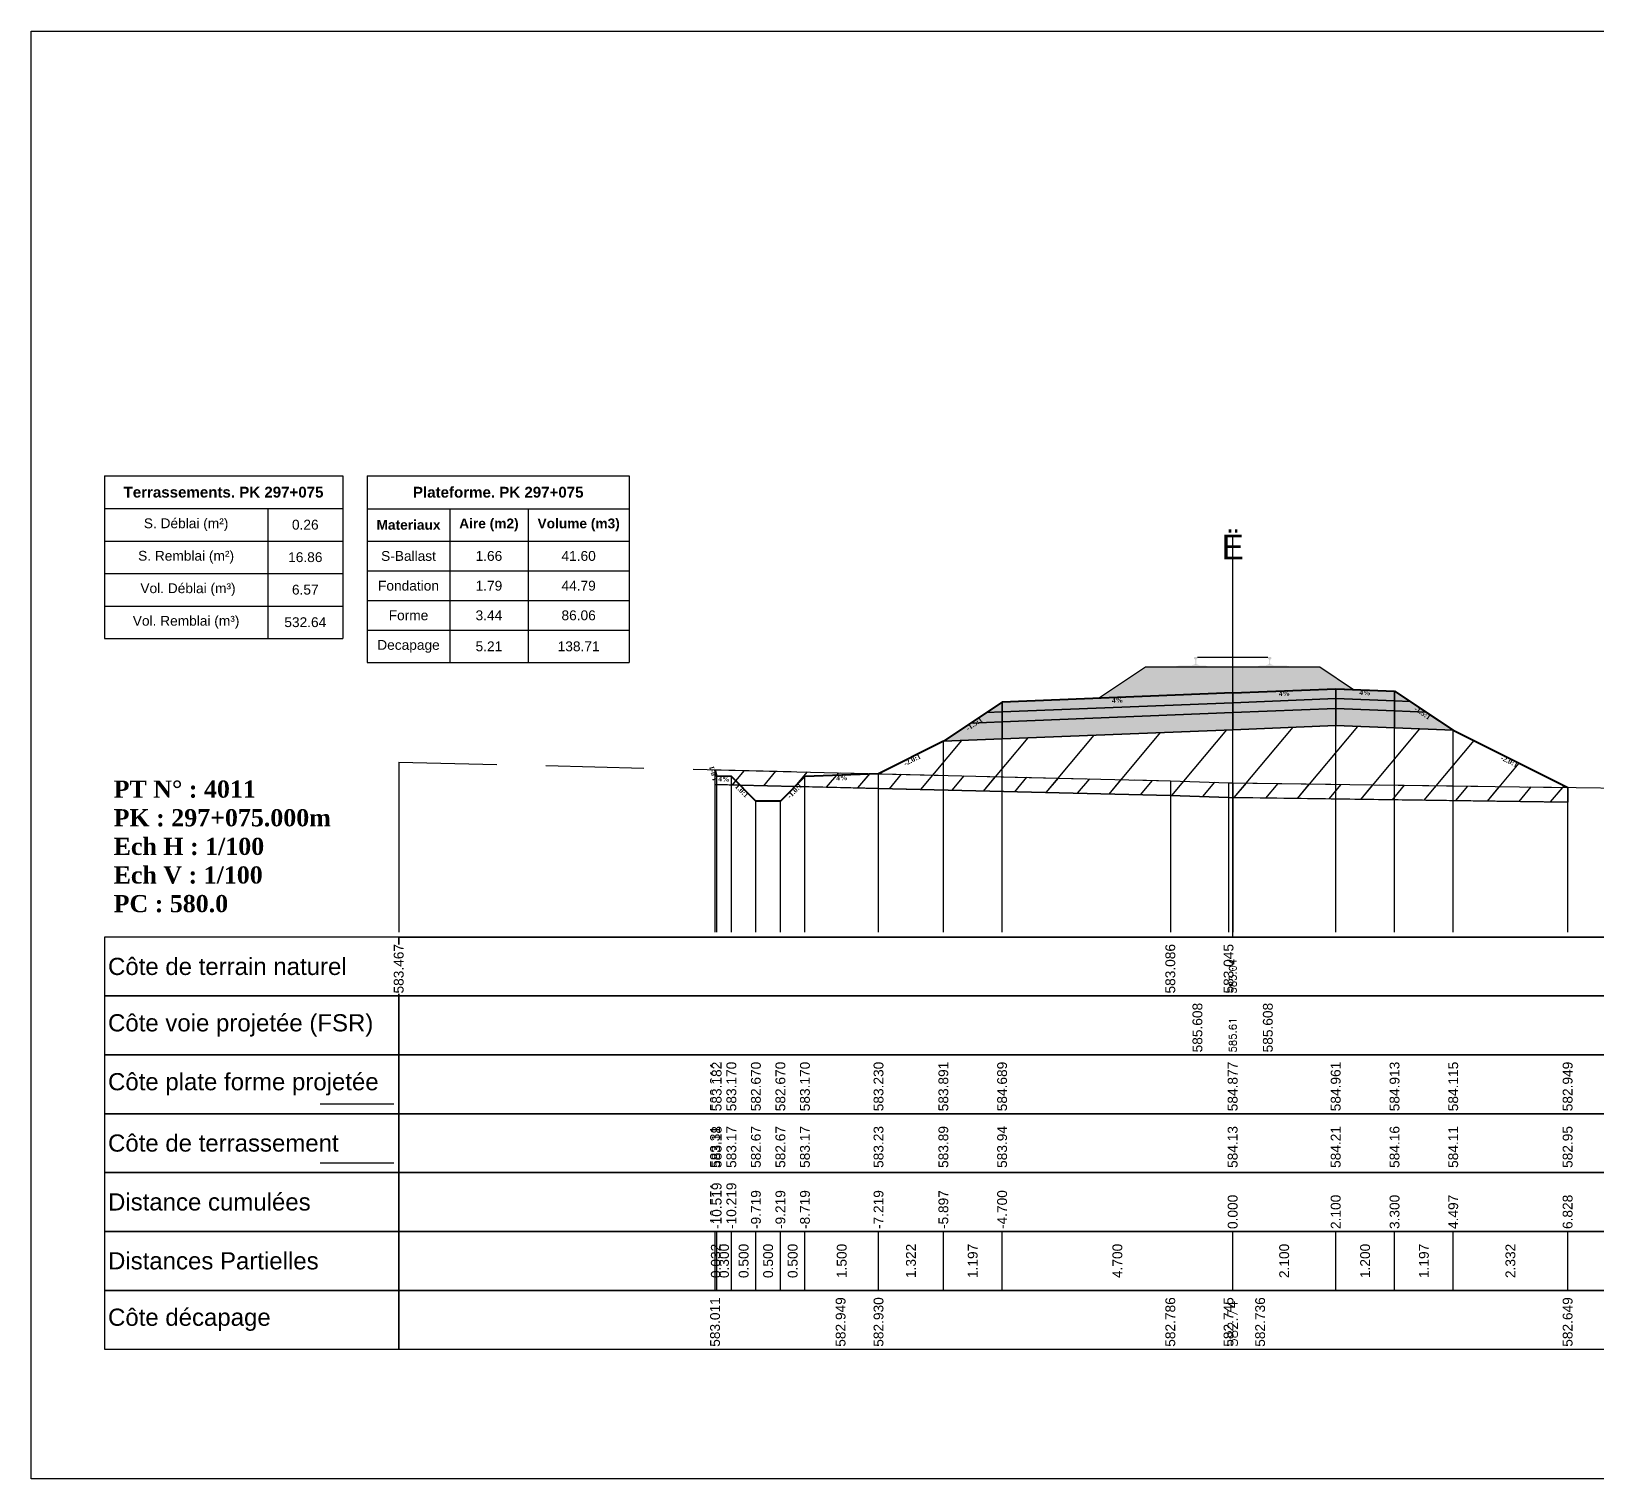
# Model space of a CAD drawing. Header units: millimetres. Extents: x 2762 to 3076, y 916 to 3305.
# Drawn here: x 3026.54 to 3058.45, y 1603.65 to 1633.15 of the extents above; entities that cross this region are included whole.
import ezdxf

# ---------------------------------------------------------------- set-up
doc = ezdxf.new("R2010")
doc.units = ezdxf.units.MM
doc.header["$LTSCALE"] = 2
doc.linetypes.add('CACHE', pattern=[9.525, 6.35, -3.175])
doc.linetypes.add('DASHED', pattern=[0.75, 0.5, -0.25])
for name, color, linetype in [('C-ANNO-TABL', 1, 'Continuous'), ('C-ANNO-TABL-TEXT', 150, 'Continuous'), ('C-ANNO-TABL-TITL', 150, 'Continuous'), ('C-ANNO-TABL-TTBL', 5, 'Continuous'), ('C-ROAD-CORR', 5, 'Continuous'), ('C-ROAD-SCTN', 7, 'Continuous')]:
    doc.layers.add(name, color=color, linetype=linetype)
doc.styles.add('ARIAL', font='arial.ttf')
doc.styles.add('C3D_Etiquette', font='romans.shx')
doc.styles.add('C3D_Profil_Travers', font='romans.shx')
doc.styles.get("Standard").update_dxf_attribs({"font": 'arial.ttf'})

msp = doc.modelspace()

# ---------------------------------------------------------------- hatches: boundary and pattern name
at = {"linetype": 'Continuous', "lineweight": -3}
msp.add_hatch(color=254, dxfattribs=at).paths.add_polyline_path([(3049.812, 1620.008), (3049.812, 1620.193), (3049.927, 1620.214), (3050.275, 1620.214), (3050.275, 1620.22), (3050.201, 1620.22), (3050.201, 1620.229), (3050.202, 1620.23), (3050.204, 1620.231), (3050.205, 1620.232), (3050.225, 1620.233), (3050.228, 1620.234), (3050.231, 1620.235), (3050.259, 1620.245), (3050.262, 1620.247), (3050.263, 1620.248), (3050.264, 1620.249), (3050.265, 1620.253), (3050.266, 1620.261), (3050.267, 1620.27), (3050.268, 1620.28), (3050.268, 1620.304), (3050.267, 1620.32), (3050.267, 1620.326), (3050.266, 1620.332), (3050.265, 1620.337), (3050.265, 1620.338), (3050.264, 1620.342), (3050.263, 1620.344), (3050.262, 1620.345), (3050.261, 1620.346), (3050.26, 1620.347), (3050.244, 1620.353), (3050.242, 1620.354), (3050.241, 1620.355), (3050.24, 1620.357), (3050.24, 1620.359), (3050.24, 1620.377), (3050.241, 1620.382), (3050.242, 1620.384), (3050.244, 1620.386), (3050.246, 1620.388), (3050.249, 1620.389), (3050.25, 1620.39), (3050.254, 1620.39), (3050.258, 1620.391), (3050.261, 1620.391), (3050.265, 1620.391), (3050.27, 1620.391), (3050.273, 1620.391), (3050.276, 1620.392), (3050.28, 1620.391), (3050.283, 1620.391), (3050.287, 1620.391), (3050.292, 1620.391), (3050.295, 1620.391), (3050.299, 1620.39), (3050.303, 1620.39), (3050.304, 1620.389), (3050.306, 1620.388), (3050.309, 1620.386), (3050.311, 1620.384), (3050.312, 1620.382), (3050.312, 1620.377), (3050.312, 1620.359), (3050.312, 1620.357), (3050.312, 1620.355), (3050.311, 1620.354), (3050.309, 1620.353), (3050.293, 1620.347), (3050.292, 1620.346), (3050.29, 1620.345), (3050.289, 1620.344), (3050.289, 1620.342), (3050.288, 1620.338), (3050.287, 1620.337), (3050.287, 1620.332), (3050.286, 1620.326), (3050.285, 1620.32), (3050.285, 1620.304), (3050.285, 1620.28), (3050.286, 1620.27), (3050.287, 1620.261), (3050.288, 1620.253), (3050.289, 1620.249), (3050.29, 1620.248), (3050.291, 1620.247), (3050.293, 1620.245), (3050.322, 1620.235), (3050.325, 1620.234), (3050.328, 1620.233), (3050.348, 1620.232), (3050.349, 1620.231), (3050.35, 1620.23), (3050.351, 1620.229), (3050.351, 1620.22), (3050.277, 1620.22), (3050.277, 1620.214), (3050.481, 1620.214), (3050.613, 1620.183), (3051.447, 1620.183), (3051.578, 1620.214), (3051.782, 1620.214), (3051.782, 1620.22), (3051.708, 1620.22), (3051.708, 1620.229), (3051.709, 1620.23), (3051.711, 1620.231), (3051.712, 1620.232), (3051.732, 1620.233), (3051.735, 1620.234), (3051.738, 1620.235), (3051.766, 1620.245), (3051.769, 1620.247), (3051.77, 1620.248), (3051.771, 1620.249), (3051.772, 1620.253), (3051.773, 1620.261), (3051.774, 1620.27), (3051.775, 1620.28), (3051.775, 1620.304), (3051.774, 1620.32), (3051.774, 1620.326), (3051.773, 1620.332), (3051.772, 1620.337), (3051.772, 1620.338), (3051.771, 1620.342), (3051.77, 1620.344), (3051.769, 1620.345), (3051.768, 1620.346), (3051.767, 1620.347), (3051.751, 1620.353), (3051.749, 1620.354), (3051.748, 1620.355), (3051.747, 1620.357), (3051.747, 1620.359), (3051.747, 1620.377), (3051.748, 1620.382), (3051.749, 1620.384), (3051.751, 1620.386), (3051.753, 1620.388), (3051.756, 1620.389), (3051.757, 1620.39), (3051.761, 1620.39), (3051.765, 1620.391), (3051.768, 1620.391), (3051.772, 1620.391), (3051.777, 1620.391), (3051.78, 1620.391), (3051.783, 1620.392), (3051.787, 1620.391), (3051.79, 1620.391), (3051.794, 1620.391), (3051.799, 1620.391), (3051.802, 1620.391), (3051.806, 1620.39), (3051.81, 1620.39), (3051.811, 1620.389), (3051.813, 1620.388), (3051.816, 1620.386), (3051.818, 1620.384), (3051.819, 1620.382), (3051.819, 1620.377), (3051.819, 1620.359), (3051.819, 1620.357), (3051.819, 1620.355), (3051.818, 1620.354), (3051.816, 1620.353), (3051.8, 1620.347), (3051.799, 1620.346), (3051.797, 1620.345), (3051.796, 1620.344), (3051.796, 1620.342), (3051.795, 1620.338), (3051.794, 1620.337), (3051.794, 1620.332), (3051.793, 1620.326), (3051.792, 1620.32), (3051.792, 1620.304), (3051.792, 1620.28), (3051.793, 1620.27), (3051.794, 1620.261), (3051.795, 1620.253), (3051.796, 1620.249), (3051.797, 1620.248), (3051.798, 1620.247), (3051.8, 1620.245), (3051.829, 1620.235), (3051.832, 1620.234), (3051.835, 1620.233), (3051.855, 1620.232), (3051.856, 1620.231), (3051.857, 1620.23), (3051.858, 1620.229), (3051.858, 1620.22), (3051.784, 1620.22), (3051.784, 1620.214), (3052.132, 1620.214), (3052.247, 1620.193), (3052.247, 1620.008)])
h = msp.add_hatch(dxfattribs=at)
h.set_pattern_fill('GRAVEL', color=252, scale=0.009, style=0)
h.set_pattern_definition([(228.0128, (3048.461781, 1619.779869), (-1.8288, -2.0574), [0.030755, -3.0447435]), (184.96974, (3048.441207, 1619.757009), (2.743199999, 0.228600013), [0.0527764, -5.2248644]), (132.51045, (3048.388629, 1619.752437), (2.286, -2.5146), [0.0372133, -3.684125]), (267.2737, (3048.299475, 1619.695287), (0.2286, 4.572), [0.0480604, -4.7579794]), (292.83365, (3048.297189, 1619.647281), (-1.143, 2.7432), [0.047127, -4.6655827]), (357.2737, (3048.315477, 1619.603847), (-4.572, 0.2286), [0.0480604, -4.7579794]), (37.69424, (3048.363483, 1619.6015606), (-2.9718, -2.286), [0.0635574, -6.2921804]), (72.25533, (3048.413775, 1619.6404226), (1.6002, 5.0292), [0.0600048, -5.940473]), (121.42957, (3048.432063, 1619.697573), (-1.8288, 2.9718), [0.048223, -4.774099]), (175.23636, (3048.406917, 1619.73872), (2.5146, -0.2286), [0.055054, -2.697654]), (222.39744, (3048.352053, 1619.7432926), (-2.7432, -2.5146), [0.071197, -7.0485095]), (138.81407, (3048.52579, 1619.693), (-1.6002, 1.3716), [0.0243004, -2.405751]), (171.46923, (3048.507501, 1619.709003), (2.9718, -0.4572), [0.0462314, -4.5769175]), (225, (3048.46178, 1619.71586), (-3e-17, -0.2286), [0.032329, -0.29096]), (203.1986, (3048.44578, 1619.743293), (1.143, 0.4572), [0.01741, -1.723556]), (291.8014, (3048.429777, 1619.736435), (-0.2286, 0.6858), [0.024621, -1.206428]), (30.9638, (3048.43892, 1619.713575), (0.6858, 0.4572), [0.039989, -1.292967]), (161.565, (3048.47321, 1619.73415), (0.4572, -0.2286), [0.028916, -0.693981]), (16.38954, (3048.297189, 1619.736435), (2.286, 0.6858), [0.040508, -4.0102944]), (70.34618, (3048.336051, 1619.747865), (-0.9144, -2.5146), [0.033984, -3.3643994]), (293.1986, (3048.47321, 1619.77987), (-0.4572, 1.143), [0.034819, -1.7061465]), (343.61046, (3048.486927, 1619.747865), (-2.286, 0.6858), [0.040508, -4.0102944]), (339.44395, (3048.29719, 1619.594703), (-1.143, 0.4572), [0.039063, -1.914096]), (294.77514, (3048.333765, 1619.580987), (-1.143, 2.5146), [0.0327305, -3.2403234]), (66.8014, (3048.475497, 1619.55127), (0.4572, 1.143), [0.034819, -1.7061465]), (17.35402, (3048.489213, 1619.583273), (-2.9718, -0.9144), [0.0383204, -3.793714]), (69.44395, (3048.363483, 1619.551269), (-0.4572, -1.143), [0.0195316, -1.933628]), (101.3099, (3048.46178, 1619.55127), (-0.2286, 0.9144), [0.011656, -1.1539795]), (165.9638, (3048.459495, 1619.5627), (0.6858, -0.2286), [0.047127, -0.895415]), (186.009, (3048.413775, 1619.574129), (2.286, 0.2286), [0.043674, -4.323723]), (303.69, (3048.43892, 1619.693), (-0.2286, 0.4572), [0.032969, -0.79126]), (353.15723, (3048.457209, 1619.665569), (3.8862, -0.4572), [0.05756, -5.698441]), (60.9454, (3048.51436, 1619.65871), (-0.9144, -1.6002), [0.023536, -2.330045]), (90, (3048.5258, 1619.67928), (-0.2286, 0.2286), [0.013716, -0.214884]), (120.25644, (3048.409203, 1619.580987), (0.9144, -1.6002), [0.031758, -3.1440547]), (48.0128, (3048.393201, 1619.608419), (1.8288, 2.0574), [0.06151, -3.0139886]), (0, (3048.43435, 1619.65414), (0.2286, 0.2286), [0.059436, -0.169164]), (325.30485, (3048.493785, 1619.654139), (2.286, -1.6002), [0.036145, -3.5783385]), (254.0546, (3048.523503, 1619.633565), (-0.2286, -0.9144), [0.033285, -1.6309485]), (207.64598, (3048.514359, 1619.601561), (-4.3434, -2.286), [0.054193, -5.365122]), (175.42608, (3048.466353, 1619.576415), (-2.9718, 0.2286), [0.0573327, -5.675926])])
h.paths.add_polyline_path([(3048.297, 1619.551), (3049.255, 1620.19), (3052.805, 1620.19), (3053.494, 1619.73), (3053.13, 1619.745)])
h = msp.add_hatch(color=11, dxfattribs=at)
h.paths.add_polyline_path([(3054.33, 1619.497), (3054.33, 1619.697), (3054.649, 1619.484)])
h.paths.add_polyline_path([(3053.13, 1619.545), (3053.13, 1619.745), (3054.33, 1619.697), (3054.33, 1619.497)])
h.paths.add_polyline_path([(3051.03, 1619.461), (3051.03, 1619.661), (3053.13, 1619.745), (3053.13, 1619.545)])
h.paths.add_polyline_path([(3046.33, 1619.273), (3046.33, 1619.473), (3051.03, 1619.661), (3051.03, 1619.461)])
h.paths.add_polyline_path([(3046.01, 1619.26), (3046.33, 1619.473), (3046.33, 1619.273)])
h = msp.add_hatch(color=30, dxfattribs=at)
h.paths.add_polyline_path([(3054.33, 1619.297), (3054.33, 1619.497), (3054.649, 1619.484), (3054.968, 1619.271)])
h.paths.add_polyline_path([(3053.13, 1619.345), (3053.13, 1619.545), (3054.33, 1619.497), (3054.33, 1619.297)])
h.paths.add_polyline_path([(3051.03, 1619.261), (3051.03, 1619.461), (3053.13, 1619.545), (3053.13, 1619.345)])
h.paths.add_polyline_path([(3046.33, 1619.073), (3046.33, 1619.273), (3051.03, 1619.461), (3051.03, 1619.261)])
h.paths.add_polyline_path([(3045.691, 1619.047), (3046.01, 1619.26), (3046.33, 1619.273), (3046.33, 1619.073)])
h = msp.add_hatch(color=83, dxfattribs=at)
h.paths.add_polyline_path([(3054.33, 1618.947), (3054.33, 1619.297), (3054.968, 1619.271), (3055.526, 1618.899)])
h.paths.add_polyline_path([(3053.13, 1618.995), (3053.13, 1619.345), (3054.33, 1619.297), (3054.33, 1618.947)])
h.paths.add_polyline_path([(3051.03, 1618.911), (3051.03, 1619.261), (3053.13, 1619.345), (3053.13, 1618.995)])
h.paths.add_polyline_path([(3046.33, 1618.723), (3046.33, 1619.073), (3051.03, 1619.261), (3051.03, 1618.911)])
h.paths.add_polyline_path([(3045.133, 1618.675), (3045.691, 1619.047), (3046.33, 1619.073), (3046.33, 1618.723)])
h = msp.add_hatch(dxfattribs=at)
h.set_pattern_fill('_U', color=3, angle=50, style=0, pattern_type=0)
h.set_pattern_definition([(50, (3042.112, 1617.7549), (-0.766044, 0.64279), [])])
h.paths.add_polyline_path([(3042.112, 1617.755), (3042.311, 1617.954), (3043.811, 1618.014), (3045.133, 1618.675), (3053.13, 1618.995), (3055.526, 1618.899), (3057.858, 1617.733), (3057.858, 1617.433), (3050.946, 1617.529), (3049.759, 1617.569)])
h.paths.add_polyline_path([(3040.479, 1617.795), (3040.479, 1618.095), (3040.511, 1617.966), (3040.811, 1617.954), (3040.982, 1617.782)])
h = msp.add_hatch(dxfattribs=at)
h.set_pattern_fill('_U', color=150, scale=0.5, angle=50, style=0, pattern_type=0)
h.set_pattern_definition([(50, (3042.11204, 1617.7549), (-0.383022, 0.321394), [])])
h.paths.add_polyline_path([(3042.112, 1617.755), (3042.311, 1617.954), (3043.811, 1618.014), (3049.759, 1617.869), (3050.946, 1617.829), (3057.858, 1617.733), (3057.858, 1617.433), (3050.946, 1617.529), (3049.759, 1617.569)])
h.paths.add_polyline_path([(3040.479, 1618.095), (3043.811, 1618.014), (3042.311, 1617.954), (3042.112, 1617.755), (3040.982, 1617.782), (3040.811, 1617.954), (3040.511, 1617.966)])
h.paths.add_polyline_path([(3040.479, 1617.795), (3040.479, 1618.095), (3040.511, 1617.966), (3040.811, 1617.954), (3040.982, 1617.782)])

# ---------------------------------------------------------------- linework, layer by layer
at = {"color": 7, "linetype": 'Continuous', "lineweight": -3}
for p, q in [((3051.03, 1614.684), (3051.03, 1622.884)), ((3034.029, 1614.684), (3068.031, 1614.684)), ((3040.479, 1607.484), (3040.479, 1608.684)), ((3040.511, 1607.484), (3040.511, 1608.684)), ((3040.511, 1607.484), (3040.511, 1608.684)), ((3040.811, 1607.484), (3040.811, 1608.684)), ((3040.811, 1607.484), (3040.811, 1608.684)), ((3041.311, 1607.484), (3041.311, 1608.684)), ((3041.311, 1607.484), (3041.311, 1608.684)), ((3041.811, 1607.484), (3041.811, 1608.684)), ((3041.811, 1607.484), (3041.811, 1608.684)), ((3042.311, 1607.484), (3042.311, 1608.684)), ((3042.311, 1607.484), (3042.311, 1608.684)), ((3043.811, 1607.484), (3043.811, 1608.684)), ((3043.811, 1607.484), (3043.811, 1608.684)), ((3045.133, 1607.484), (3045.133, 1608.684)), ((3045.133, 1607.484), (3045.133, 1608.684)), ((3046.33, 1607.484), (3046.33, 1608.684)), ((3046.33, 1607.484), (3046.33, 1608.684)), ((3051.03, 1607.484), (3051.03, 1608.684)), ((3051.03, 1607.484), (3051.03, 1608.684)), ((3053.13, 1607.484), (3053.13, 1608.684)), ((3053.13, 1607.484), (3053.13, 1608.684)), ((3054.33, 1607.484), (3054.33, 1608.684)), ((3054.33, 1607.484), (3054.33, 1608.684)), ((3055.526, 1607.484), (3055.526, 1608.684)), ((3055.526, 1607.484), (3055.526, 1608.684)), ((3057.858, 1607.484), (3057.858, 1608.684))]:
    msp.add_line(p, q, dxfattribs=at)
at = {"color": 251, "linetype": 'Continuous', "lineweight": -3}
for p, q in [((3048.297, 1619.551), (3049.255, 1620.19)), ((3049.255, 1620.19), (3052.805, 1620.19)), ((3052.805, 1620.19), (3053.494, 1619.73)), ((3053.13, 1619.745), (3048.297, 1619.551)), ((3051.03, 1619.661), (3053.13, 1619.745)), ((3053.494, 1619.73), (3053.13, 1619.745)), ((3053.13, 1619.545), (3053.13, 1619.745)), ((3053.13, 1619.745), (3054.33, 1619.697)), ((3053.13, 1619.745), (3053.13, 1619.545)), ((3046.01, 1619.26), (3046.33, 1619.473)), ((3046.33, 1619.473), (3051.03, 1619.661)), ((3046.33, 1619.273), (3046.33, 1619.473)), ((3046.33, 1619.473), (3046.33, 1619.273)), ((3051.03, 1619.461), (3046.33, 1619.273)), ((3051.03, 1619.461), (3051.03, 1619.661)), ((3051.03, 1619.661), (3051.03, 1619.461)), ((3053.13, 1619.545), (3051.03, 1619.461)), ((3054.33, 1619.497), (3053.13, 1619.545)), ((3054.33, 1619.497), (3054.33, 1619.697)), ((3054.33, 1619.697), (3054.649, 1619.484)), ((3054.33, 1619.697), (3054.33, 1619.497)), ((3054.649, 1619.484), (3054.33, 1619.497)), ((3046.33, 1619.273), (3046.01, 1619.26))]:
    msp.add_line(p, q, dxfattribs=at)
at = {"color": 53, "linetype": 'Continuous', "lineweight": -3}
for p, q in [((3046.33, 1619.273), (3051.03, 1619.461)), ((3051.03, 1619.461), (3053.13, 1619.545)), ((3051.03, 1619.261), (3051.03, 1619.461)), ((3051.03, 1619.461), (3051.03, 1619.261)), ((3053.13, 1619.345), (3053.13, 1619.545)), ((3053.13, 1619.545), (3054.33, 1619.497)), ((3053.13, 1619.545), (3053.13, 1619.345)), ((3054.33, 1619.297), (3054.33, 1619.497)), ((3054.33, 1619.497), (3054.649, 1619.484)), ((3054.33, 1619.497), (3054.33, 1619.297)), ((3054.649, 1619.484), (3054.968, 1619.271)), ((3045.691, 1619.047), (3046.01, 1619.26)), ((3046.01, 1619.26), (3046.33, 1619.273)), ((3046.33, 1619.073), (3046.33, 1619.273)), ((3046.33, 1619.273), (3046.33, 1619.073)), ((3051.03, 1619.261), (3046.33, 1619.073)), ((3046.33, 1619.073), (3051.03, 1619.261)), ((3053.13, 1619.345), (3051.03, 1619.261)), ((3051.03, 1619.261), (3053.13, 1619.345)), ((3051.03, 1618.911), (3051.03, 1619.261)), ((3051.03, 1619.261), (3051.03, 1618.911)), ((3054.33, 1619.297), (3053.13, 1619.345)), ((3053.13, 1618.995), (3053.13, 1619.345)), ((3053.13, 1619.345), (3054.33, 1619.297)), ((3053.13, 1619.345), (3053.13, 1618.995)), ((3054.968, 1619.271), (3054.33, 1619.297)), ((3054.33, 1618.947), (3054.33, 1619.297)), ((3054.33, 1619.297), (3054.968, 1619.271)), ((3054.33, 1619.297), (3054.33, 1618.947)), ((3054.968, 1619.271), (3055.526, 1618.899)), ((3045.133, 1618.675), (3045.691, 1619.047)), ((3046.33, 1619.073), (3045.691, 1619.047)), ((3045.691, 1619.047), (3046.33, 1619.073)), ((3046.33, 1618.723), (3046.33, 1619.073)), ((3046.33, 1619.073), (3046.33, 1618.723)), ((3051.03, 1618.911), (3046.33, 1618.723)), ((3053.13, 1618.995), (3051.03, 1618.911)), ((3054.33, 1618.947), (3053.13, 1618.995)), ((3055.526, 1618.899), (3054.33, 1618.947)), ((3046.33, 1618.723), (3045.133, 1618.675))]:
    msp.add_line(p, q, dxfattribs=at)
at = {"color": 253, "linetype": 'Continuous', "lineweight": -3}
for p, q in [((3045.133, 1618.675), (3053.13, 1618.995)), ((3053.13, 1618.995), (3055.526, 1618.899)), ((3055.526, 1618.899), (3057.858, 1617.733)), ((3043.811, 1618.014), (3045.133, 1618.675)), ((3040.479, 1618.095), (3043.811, 1618.014)), ((3040.511, 1617.966), (3040.479, 1618.095)), ((3040.479, 1617.795), (3040.479, 1618.095)), ((3040.479, 1618.095), (3040.511, 1617.966)), ((3040.479, 1617.795), (3040.479, 1618.095)), ((3040.479, 1618.095), (3040.511, 1617.966)), ((3040.811, 1617.954), (3040.511, 1617.966)), ((3040.511, 1617.966), (3040.811, 1617.954)), ((3040.511, 1617.966), (3040.811, 1617.954)), ((3040.982, 1617.782), (3040.811, 1617.954)), ((3040.811, 1617.954), (3040.982, 1617.782)), ((3040.811, 1617.954), (3040.982, 1617.782)), ((3042.112, 1617.755), (3042.311, 1617.954)), ((3042.311, 1617.954), (3042.112, 1617.755)), ((3042.112, 1617.755), (3042.311, 1617.954)), ((3042.311, 1617.954), (3043.811, 1618.014)), ((3043.811, 1618.014), (3042.311, 1617.954)), ((3042.311, 1617.954), (3043.811, 1618.014)), ((3043.811, 1618.014), (3049.759, 1617.869)), ((3049.759, 1617.869), (3050.946, 1617.829)), ((3050.946, 1617.829), (3057.858, 1617.733)), ((3040.982, 1617.782), (3040.479, 1617.795)), ((3040.982, 1617.782), (3040.479, 1617.795)), ((3042.112, 1617.755), (3040.982, 1617.782)), ((3040.982, 1617.782), (3042.112, 1617.755)), ((3041.311, 1617.454), (3040.982, 1617.782)), ((3042.112, 1617.755), (3041.811, 1617.454)), ((3049.759, 1617.569), (3042.112, 1617.755)), ((3049.759, 1617.569), (3042.112, 1617.755)), ((3050.946, 1617.529), (3049.759, 1617.569)), ((3050.946, 1617.529), (3049.759, 1617.569)), ((3057.858, 1617.433), (3050.946, 1617.529)), ((3057.858, 1617.433), (3050.946, 1617.529)), ((3057.858, 1617.733), (3057.858, 1617.433)), ((3057.858, 1617.733), (3057.858, 1617.433)), ((3041.811, 1617.454), (3041.311, 1617.454))]:
    msp.add_line(p, q, dxfattribs=at)
at = {"color": 8, "linetype": 'CACHE', "lineweight": -3}
for p, q in [((3051.03, 1614.784), (3051.03, 1618.911)), ((3051.03, 1614.784), (3051.03, 1618.911)), ((3053.13, 1614.784), (3053.13, 1618.995)), ((3054.33, 1614.784), (3054.33, 1618.947)), ((3055.526, 1614.784), (3055.526, 1618.899)), ((3045.133, 1614.784), (3045.133, 1618.675)), ((3046.33, 1614.784), (3046.33, 1618.723)), ((3040.479, 1614.784), (3040.479, 1618.095)), ((3040.511, 1614.784), (3040.511, 1617.966)), ((3040.811, 1614.784), (3040.811, 1617.954)), ((3042.311, 1614.784), (3042.311, 1617.954)), ((3043.811, 1614.784), (3043.811, 1618.014)), ((3057.858, 1614.784), (3057.858, 1617.733)), ((3041.311, 1614.784), (3041.311, 1617.454)), ((3041.811, 1614.784), (3041.811, 1617.454))]:
    msp.add_line(p, q, dxfattribs=at)
at = {"color": 105, "linetype": 'DASHED', "lineweight": -3, "ltscale": 2}
for p, q in [((3034.03, 1618.251), (3049.759, 1617.869)), ((3049.759, 1617.869), (3050.946, 1617.829)), ((3050.946, 1617.829), (3051.03, 1617.828)), ((3051.03, 1617.828), (3064.553, 1617.64))]:
    msp.add_line(p, q, dxfattribs=at)
at = {"color": 98, "linetype": 'CACHE', "lineweight": -3}
for p, q in [((3034.03, 1618.251), (3034.03, 1614.784)), ((3049.759, 1617.869), (3049.759, 1614.784)), ((3050.946, 1617.829), (3050.946, 1614.784)), ((3051.03, 1617.828), (3051.03, 1614.784))]:
    msp.add_line(p, q, dxfattribs=at)
at = {"color": 6, "linetype": 'Continuous', "lineweight": -3}
for p, q in [((3040.479, 1617.795), (3043.038, 1617.732)), ((3043.038, 1617.732), (3043.811, 1617.714)), ((3043.811, 1617.714), (3049.759, 1617.569)), ((3049.759, 1617.569), (3050.946, 1617.529)), ((3050.946, 1617.529), (3051.03, 1617.528)), ((3051.03, 1617.528), (3051.59, 1617.52)), ((3051.59, 1617.52), (3057.858, 1617.433))]:
    msp.add_line(p, q, dxfattribs=at)
at = {"color": 154, "linetype": 'Continuous', "lineweight": -3}
msp.add_line((3032.429, 1611.284), (3033.929, 1611.284), dxfattribs=at)
at = {"color": 1, "linetype": 'Continuous', "lineweight": -3}
msp.add_line((3032.429, 1610.084), (3033.929, 1610.084), dxfattribs=at)
at = {"color": 7, "linetype": 'Continuous', "lineweight": -3}
for points in [[(3034.029, 1613.484), (3034.029, 1614.684), (3028.029, 1614.684), (3028.029, 1613.484)], [(3034.029, 1613.484), (3068.031, 1613.484), (3068.031, 1614.684), (3034.029, 1614.684)], [(3034.029, 1612.284), (3034.029, 1613.484), (3028.029, 1613.484), (3028.029, 1612.284)], [(3034.029, 1612.284), (3068.031, 1612.284), (3068.031, 1613.484), (3034.029, 1613.484)], [(3034.029, 1611.084), (3034.029, 1612.284), (3028.029, 1612.284), (3028.029, 1611.084)], [(3034.029, 1611.084), (3068.031, 1611.084), (3068.031, 1612.284), (3034.029, 1612.284)], [(3034.029, 1609.884), (3034.029, 1611.084), (3028.029, 1611.084), (3028.029, 1609.884)], [(3034.029, 1609.884), (3068.031, 1609.884), (3068.031, 1611.084), (3034.029, 1611.084)], [(3034.029, 1608.684), (3034.029, 1609.884), (3028.029, 1609.884), (3028.029, 1608.684)], [(3034.029, 1608.684), (3068.031, 1608.684), (3068.031, 1609.884), (3034.029, 1609.884)], [(3034.029, 1607.484), (3034.029, 1608.684), (3028.029, 1608.684), (3028.029, 1607.484)], [(3034.029, 1607.484), (3068.031, 1607.484), (3068.031, 1608.684), (3034.029, 1608.684)], [(3034.029, 1606.284), (3034.029, 1607.484), (3028.029, 1607.484), (3028.029, 1606.284)], [(3034.029, 1606.284), (3068.031, 1606.284), (3068.031, 1607.484), (3034.029, 1607.484)]]:
    msp.add_3dface(points, dxfattribs=at)
at = {"layer": 'C-ANNO-TABL', "color": 7, "linetype": 'Continuous', "lineweight": -3}
for p, q in [((3028.029, 1623.419), (3031.362, 1623.419)), ((3031.362, 1623.419), (3032.888, 1623.419)), ((3031.362, 1623.419), (3031.362, 1622.757)), ((3033.388, 1623.416), (3035.07, 1623.416)), ((3035.07, 1623.416), (3036.666, 1623.416)), ((3035.07, 1623.416), (3035.07, 1622.754)), ((3036.666, 1623.416), (3038.728, 1623.416)), ((3036.666, 1623.416), (3036.666, 1622.754)), ((3028.029, 1622.757), (3031.362, 1622.757)), ((3031.362, 1622.757), (3032.888, 1622.757)), ((3031.362, 1622.757), (3031.362, 1622.095)), ((3033.388, 1622.754), (3035.07, 1622.754)), ((3035.07, 1622.754), (3036.666, 1622.754)), ((3035.07, 1622.754), (3035.07, 1622.147)), ((3036.666, 1622.754), (3038.728, 1622.754)), ((3036.666, 1622.754), (3036.666, 1622.147)), ((3028.029, 1622.095), (3031.362, 1622.095)), ((3031.362, 1622.095), (3032.888, 1622.095)), ((3031.362, 1622.095), (3031.362, 1621.432)), ((3033.388, 1622.147), (3035.07, 1622.147)), ((3035.07, 1622.147), (3036.666, 1622.147)), ((3035.07, 1622.147), (3035.07, 1621.543)), ((3036.666, 1622.147), (3038.728, 1622.147)), ((3036.666, 1622.147), (3036.666, 1621.543)), ((3028.029, 1621.432), (3031.362, 1621.432)), ((3031.362, 1621.432), (3032.888, 1621.432)), ((3031.362, 1621.432), (3031.362, 1620.77)), ((3033.388, 1621.543), (3035.07, 1621.543)), ((3035.07, 1621.543), (3036.666, 1621.543)), ((3035.07, 1621.543), (3035.07, 1620.939)), ((3036.666, 1621.543), (3038.728, 1621.543)), ((3036.666, 1621.543), (3036.666, 1620.939)), ((3033.388, 1620.939), (3035.07, 1620.939)), ((3035.07, 1620.939), (3036.666, 1620.939)), ((3035.07, 1620.939), (3035.07, 1620.28)), ((3036.666, 1620.939), (3038.728, 1620.939)), ((3036.666, 1620.939), (3036.666, 1620.28))]:
    msp.add_line(p, q, dxfattribs=at)
at = {"layer": 'C-ANNO-TABL-TTBL', "color": 7, "linetype": 'Continuous', "lineweight": -3}
for p, q in [((3028.029, 1624.084), (3032.888, 1624.084)), ((3028.029, 1624.084), (3028.029, 1623.419)), ((3032.888, 1624.084), (3032.888, 1623.419)), ((3033.388, 1624.084), (3038.728, 1624.084)), ((3033.388, 1624.084), (3033.388, 1623.416)), ((3038.728, 1624.084), (3038.728, 1623.416)), ((3028.029, 1623.419), (3028.029, 1622.757)), ((3032.888, 1623.419), (3032.888, 1622.757)), ((3033.388, 1623.416), (3033.388, 1622.754)), ((3038.728, 1623.416), (3038.728, 1622.754)), ((3028.029, 1622.757), (3028.029, 1622.095)), ((3032.888, 1622.757), (3032.888, 1622.095)), ((3033.388, 1622.754), (3033.388, 1622.147)), ((3038.728, 1622.754), (3038.728, 1622.147)), ((3028.029, 1622.095), (3028.029, 1621.432)), ((3032.888, 1622.095), (3032.888, 1621.432)), ((3033.388, 1622.147), (3033.388, 1621.543)), ((3038.728, 1622.147), (3038.728, 1621.543)), ((3028.029, 1621.432), (3028.029, 1620.77)), ((3032.888, 1621.432), (3032.888, 1620.77)), ((3033.388, 1621.543), (3033.388, 1620.939)), ((3038.728, 1621.543), (3038.728, 1620.939)), ((3028.029, 1620.77), (3031.362, 1620.77)), ((3031.362, 1620.77), (3032.888, 1620.77)), ((3033.388, 1620.939), (3033.388, 1620.28)), ((3038.728, 1620.939), (3038.728, 1620.28)), ((3033.388, 1620.28), (3035.07, 1620.28)), ((3035.07, 1620.28), (3036.666, 1620.28)), ((3036.666, 1620.28), (3038.728, 1620.28))]:
    msp.add_line(p, q, dxfattribs=at)
at = {"layer": 'C-ROAD-CORR', "color": 1, "linetype": 'Continuous', "lineweight": 40}
for p, q in [((3051.03, 1619.661), (3053.13, 1619.745)), ((3053.13, 1619.745), (3054.33, 1619.697)), ((3046.33, 1619.473), (3045.133, 1618.675)), ((3051.03, 1619.661), (3046.33, 1619.473)), ((3054.33, 1619.697), (3055.526, 1618.899)), ((3055.526, 1618.899), (3057.858, 1617.733)), ((3045.133, 1618.675), (3043.811, 1618.014)), ((3040.511, 1617.966), (3040.479, 1618.095)), ((3040.811, 1617.954), (3040.511, 1617.966)), ((3041.311, 1617.454), (3040.811, 1617.954)), ((3042.311, 1617.954), (3041.811, 1617.454)), ((3043.811, 1618.014), (3042.311, 1617.954)), ((3041.811, 1617.454), (3041.311, 1617.454))]:
    msp.add_line(p, q, dxfattribs=at)
at = {"layer": 'C-ROAD-CORR', "color": 102, "linetype": 'Continuous', "lineweight": -3, "ltscale": 0.5}
for p, q in [((3051.03, 1618.911), (3046.33, 1618.723)), ((3051.03, 1618.911), (3053.13, 1618.995)), ((3053.13, 1618.995), (3054.33, 1618.947)), ((3054.33, 1618.947), (3055.526, 1618.899)), ((3046.33, 1618.723), (3045.133, 1618.675))]:
    msp.add_line(p, q, dxfattribs=at)
at = {"layer": 'C-ROAD-CORR', "color": 1, "linetype": 'Continuous', "lineweight": -3}
for p, q in [((3041.311, 1617.454), (3040.811, 1617.954)), ((3042.311, 1617.954), (3041.811, 1617.454))]:
    msp.add_line(p, q, dxfattribs=at)
at = {"layer": 'C-ROAD-SCTN', "color": 154, "linetype": 'Continuous', "lineweight": -3}
for p, q in [((3050.312, 1620.392), (3051.03, 1620.392)), ((3051.03, 1620.392), (3051.747, 1620.392)), ((3051.03, 1619.661), (3053.13, 1619.745)), ((3053.13, 1619.745), (3054.33, 1619.697)), ((3045.133, 1618.675), (3046.33, 1619.473)), ((3046.33, 1619.473), (3051.03, 1619.661)), ((3054.33, 1619.697), (3055.526, 1618.899)), ((3055.526, 1618.899), (3057.858, 1617.733)), ((3043.811, 1618.014), (3045.133, 1618.675)), ((3040.479, 1618.095), (3040.511, 1617.966)), ((3040.511, 1617.966), (3040.811, 1617.954)), ((3040.811, 1617.954), (3041.311, 1617.454)), ((3041.811, 1617.454), (3042.311, 1617.954)), ((3042.311, 1617.954), (3043.811, 1618.014)), ((3041.311, 1617.454), (3041.811, 1617.454))]:
    msp.add_line(p, q, dxfattribs=at)
at = {"layer": 'C-ROAD-SCTN', "color": 140, "linetype": 'Continuous', "lineweight": -3}
for p, q in [((3048.297, 1619.551), (3049.255, 1620.19)), ((3049.255, 1620.19), (3049.298, 1620.19)), ((3049.298, 1620.19), (3051.03, 1620.19)), ((3051.03, 1620.19), (3052.761, 1620.19)), ((3052.761, 1620.19), (3052.805, 1620.19)), ((3052.805, 1620.19), (3053.494, 1619.73))]:
    msp.add_line(p, q, dxfattribs=at)
at = {"layer": 'C-ROAD-SCTN', "color": 1, "linetype": 'Continuous', "lineweight": -3}
for p, q in [((3046.33, 1618.723), (3051.03, 1618.911)), ((3051.03, 1618.911), (3053.13, 1618.995)), ((3053.13, 1618.995), (3054.33, 1618.947)), ((3054.33, 1618.947), (3055.526, 1618.899)), ((3055.526, 1618.899), (3057.858, 1617.733)), ((3043.811, 1618.014), (3045.133, 1618.675)), ((3045.133, 1618.675), (3046.33, 1618.723)), ((3040.479, 1618.095), (3040.511, 1617.966)), ((3040.511, 1617.966), (3040.811, 1617.954)), ((3040.811, 1617.954), (3041.311, 1617.454)), ((3041.811, 1617.454), (3042.311, 1617.954)), ((3042.311, 1617.954), (3043.811, 1618.014)), ((3041.311, 1617.454), (3041.811, 1617.454))]:
    msp.add_line(p, q, dxfattribs=at)

# ---------------------------------------------------------------- texts
at = {"color": 7, "linetype": 'Continuous', "lineweight": -3}
for s, insert, char_height, attachment_point, style in [('{\\fWingdings|b0|i0|c2|p0;Ë}', (3051.03, 1622.384), 0.5, 8, 'C3D_Profil_Travers'), ('{\\fTimes New Roman|b1|i0|c0|p18;PT N° : 4011\\PPK : 297+075.000m\\PEch H : 1/100\\PEch V : 1/100\\PPC : 580.0}', (3028.218, 1615.184), 0.35, 7, 'C3D_Profil_Travers'), ('{\\fArial|b0|i0|c0|p34;Côte de terrain naturel}', (3028.104, 1614.084), 0.35, 4, 'C3D_Etiquette'), ('{\\fArial|b0|i0|c0|p34;Côte plate forme projetée}', (3028.104, 1611.684), 0.35, 4, 'C3D_Etiquette'), ('{\\fArial|b0|i0|c0|p34;Côte de terrassement}', (3028.104, 1610.484), 0.35, 4, 'C3D_Etiquette'), ('{\\fArial|b0|i0|c0|p34;Distance cumulées}', (3028.104, 1609.284), 0.35, 4, 'C3D_Etiquette'), ('{\\fArial|b0|i0|c0|p34;Distances Partielles}', (3028.104, 1608.084), 0.35, 4, 'C3D_Etiquette'), ('{\\fArial|b0|i0|c0|p34;Côte décapage}', (3028.104, 1606.884), 0.35, 4, 'C3D_Etiquette')]:
    msp.add_mtext(s, dxfattribs=dict(at, insert=insert, char_height=char_height, attachment_point=attachment_point, style=style))
at = {"color": 7, "linetype": 'Continuous', "lineweight": -3, "char_height": 0.1, "style": 'C3D_Etiquette'}
for s, insert, width, attachment_point, rotation in [('{\\fTimes New Roman|b1|i0|c0|p18;4%}', (3048.68, 1619.563), 0.42071, 2, 2.2906), ('{\\fTimes New Roman|b1|i0|c0|p18;4%}', (3052.08, 1619.699), 0.37094, 2, 2.2906), ('{\\fTimes New Roman|b1|i0|c0|p18;4%}', (3053.729, 1619.717), 0.42071, 2, 357.7094), ('{\\fTimes New Roman|b1|i0|c0|p18;-1.5:1}', (3045.733, 1619.07), 0.34598, 2, 33.6901), ('{\\fTimes New Roman|b1|i0|c0|p18;-1.5:1}', (3054.926, 1619.294), 0.34598, 2, 326.3099), ('{\\fTimes New Roman|b1|i0|c0|p18;1.0:1}', (3040.491, 1618.029), 0.29446, 8, 104.0362), ('{\\fTimes New Roman|b1|i0|c0|p18;-2.0:1}', (3044.474, 1618.341), 0.34598, 2, 26.5651), ('{\\fTimes New Roman|b1|i0|c0|p18;-2.0:1}', (3056.69, 1618.312), 0.34598, 2, 333.4349), ('{\\fTimes New Roman|b1|i0|c0|p18;4%}', (3040.661, 1617.956), 0.37094, 2, 357.7094), ('{\\fTimes New Roman|b1|i0|c0|p18;-1.0:1}', (3042.064, 1617.701), 0.34598, 2, 45), ('{\\fTimes New Roman|b1|i0|c0|p18;4%}', (3043.061, 1617.98), 0.42071, 2, 2.2906), ('{\\fTimes New Roman|b1|i0|c0|p18;1.0:1}', (3041.058, 1617.701), 0.29001, 2, 315)]:
    msp.add_mtext(s, dxfattribs=dict(at, insert=insert, width=width, attachment_point=attachment_point, rotation=rotation))
at = {"color": 7, "linetype": 'Continuous', "lineweight": -3, "insert": (3028.104, 1612.884), "char_height": 0.35, "attachment_point": 4}
msp.add_mtext('{\\fArial|b0|i0|c0|p34;Côte voie projetée (FSR)}', dxfattribs=at)
at = {"color": 7, "linetype": 'Continuous', "lineweight": -3, "rotation": 90, "style": 'C3D_Profil_Travers'}
for s, insert, char_height, attachment_point in [('585.61', (3051.03, 1612.334), 0.15, 4), ('{\\fArial|b0|i0|c0|p34;583.31}', (3040.479, 1609.979), 0.2, 4), ('{\\fArial|b0|i0|c0|p34;583.18}', (3040.511, 1609.979), 0.2, 4), ('{\\fArial|b0|i0|c0|p34;583.17}', (3040.811, 1609.979), 0.2, 4), ('{\\fArial|b0|i0|c0|p34;582.67}', (3041.311, 1609.979), 0.2, 4), ('{\\fArial|b0|i0|c0|p34;582.67}', (3041.811, 1609.979), 0.2, 4), ('{\\fArial|b0|i0|c0|p34;583.17}', (3042.311, 1609.979), 0.2, 4), ('{\\fArial|b0|i0|c0|p34;583.23}', (3043.811, 1609.979), 0.2, 4), ('{\\fArial|b0|i0|c0|p34;583.89}', (3045.133, 1609.979), 0.2, 4), ('{\\fArial|b0|i0|c0|p34;583.94}', (3046.33, 1609.979), 0.2, 4), ('{\\fArial|b0|i0|c0|p34;584.13}', (3051.03, 1609.979), 0.2, 4), ('{\\fArial|b0|i0|c0|p34;584.21}', (3053.13, 1609.979), 0.2, 4), ('{\\fArial|b0|i0|c0|p34;584.16}', (3054.33, 1609.979), 0.2, 4), ('{\\fArial|b0|i0|c0|p34;584.11}', (3055.526, 1609.979), 0.2, 4), ('{\\fArial|b0|i0|c0|p34;582.95}', (3057.858, 1609.979), 0.2, 4), ('{\\fArial|b0|i0|c0|p34;0.032}', (3040.495, 1608.084), 0.2, 5), ('{\\fArial|b0|i0|c0|p34;0.300}', (3040.661, 1608.084), 0.2, 5), ('{\\fArial|b0|i0|c0|p34;0.500}', (3041.061, 1608.084), 0.2, 5), ('{\\fArial|b0|i0|c0|p34;0.500}', (3041.561, 1608.084), 0.2, 5), ('{\\fArial|b0|i0|c0|p34;0.500}', (3042.061, 1608.084), 0.2, 5), ('{\\fArial|b0|i0|c0|p34;1.500}', (3043.061, 1608.084), 0.2, 5), ('{\\fArial|b0|i0|c0|p34;1.322}', (3044.472, 1608.084), 0.2, 5), ('{\\fArial|b0|i0|c0|p34;1.197}', (3045.731, 1608.084), 0.2, 5), ('{\\fArial|b0|i0|c0|p34;4.700}', (3048.68, 1608.084), 0.2, 5), ('{\\fArial|b0|i0|c0|p34;2.100}', (3052.08, 1608.084), 0.2, 5), ('{\\fArial|b0|i0|c0|p34;1.200}', (3053.73, 1608.084), 0.2, 5), ('{\\fArial|b0|i0|c0|p34;1.197}', (3054.928, 1608.084), 0.2, 5), ('{\\fArial|b0|i0|c0|p34;2.332}', (3056.692, 1608.084), 0.2, 5)]:
    msp.add_mtext(s, dxfattribs=dict(at, insert=insert, char_height=char_height, attachment_point=attachment_point))
at = {"layer": 'C-ANNO-TABL-TEXT', "color": 7, "linetype": 'Continuous', "lineweight": -3, "char_height": 0.2, "attachment_point": 5, "style": 'ARIAL'}
for s, insert in [('{\\fArial|b0|i0|c0|p34;\\C7;0.26}', (3032.125, 1623.088)), ('{\\fArial|b0|i0|c0|p34;\\C7;16.86}', (3032.125, 1622.426)), ('{\\fArial|b0|i0|c0|p34;\\C7;S-Ballast}', (3034.229, 1622.451)), ('{\\fArial|b0|i0|c0|p34;\\C7;1.66}', (3035.868, 1622.451)), ('{\\C18;\\c0;41.60}', (3037.697, 1622.451)), ('{\\fArial|b0|i0|c0|p34;\\C7;6.57}', (3032.125, 1621.764)), ('{\\fArial|b0|i0|c0|p34;\\C7;Fondation}', (3034.229, 1621.845)), ('{\\fArial|b0|i0|c0|p34;\\C7;1.79}', (3035.868, 1621.845)), ('{\\C18;\\c0;44.79}', (3037.697, 1621.845)), ('{\\fArial|b0|i0|c0|p34;\\C7;Forme}', (3034.229, 1621.241)), ('{\\fArial|b0|i0|c0|p34;\\C7;3.44}', (3035.868, 1621.241)), ('{\\C18;\\c0;86.06}', (3037.697, 1621.241)), ('{\\fArial|b0|i0|c0|p34;\\C7;532.64}', (3032.125, 1621.101)), ('{\\fArial|b0|i0|c0|p34;\\C7;Decapage}', (3034.229, 1620.609)), ('{\\fArial|b0|i0|c0|p34;\\C7;5.21}', (3035.868, 1620.609)), ('{\\C18;\\c0;138.71}', (3037.697, 1620.609))]:
    msp.add_mtext(s, dxfattribs=dict(at, insert=insert))
at = {"layer": 'C-ANNO-TABL-TITL', "color": 7, "linetype": 'Continuous', "lineweight": -3, "attachment_point": 5, "style": 'ARIAL'}
for s, insert, char_height in [('{\\fArial|b1|i0|c0|p34;\\C7;Terrassements. PK 297+075}', (3030.458, 1623.751), 0.22), ('{\\fArial|b1|i0|c0|p34;\\C18;\\c0;Plateforme. PK 297+075}', (3036.058, 1623.75), 0.22), ('{\\fArial|b0|i0|c0|p34;\\C7;S. Déblai (m²) }', (3029.695, 1623.088), 0.2), ('{\\fArial|b1|i0|c0|p34;\\C7;Materiaux   }', (3034.229, 1623.085), 0.2), ('{\\fArial|b1|i0|c0|p34;\\C7;Aire (m2)}', (3035.868, 1623.085), 0.2), ('{\\fArial|b1|i0|c0|p34;\\C7;Volume (m3)}', (3037.697, 1623.085), 0.2), ('{\\fArial|b0|i0|c0|p34;\\C7;S. Remblai (m²) }', (3029.695, 1622.426), 0.2), ('{\\fArial|b0|i0|c0|p34;\\C7; Vol. Déblai (m³) }', (3029.695, 1621.764), 0.2), ('{\\fArial|b0|i0|c0|p34;\\C7;Vol. Remblai (m³)}', (3029.695, 1621.101), 0.2)]:
    msp.add_mtext(s, dxfattribs=dict(at, insert=insert, char_height=char_height))

# ---------------------------------------------------------------- next in the draw order: texts
at = {"color": 7, "linetype": 'Continuous', "lineweight": -3, "char_height": 0.2, "attachment_point": 4, "rotation": 90, "style": 'C3D_Profil_Travers', "bg_fill": 3, "box_fill_scale": 1.000375, "bg_fill_color": 256, "bg_fill_true_color": 13158600, "bg_fill_transparency": 0}
for s, insert, width in [('{\\fArial|b0|i0|c0|p34;583.467}', (3034.03, 1613.534), 0.99553), ('{\\fArial|b0|i0|c0|p34;583.086}', (3049.759, 1613.534), 0.99539), ('{\\fArial|b0|i0|c0|p34;583.045}', (3050.946, 1613.534), 0.99705), ('{\\fArial|b0|i0|c0|p34;585.608}', (3050.312, 1612.334), 0.99595), ('{\\fArial|b0|i0|c0|p34;585.608}', (3051.747, 1612.334), 0.99595), ('{\\fArial|b0|i0|c0|p34;583.311}', (3040.479, 1611.134), 0.95654), ('{\\fArial|b0|i0|c0|p34;582.670}', (3041.311, 1611.134), 0.99484), ('{\\fArial|b0|i0|c0|p34;582.670}', (3041.811, 1611.134), 0.99484), ('{\\fArial|b0|i0|c0|p34;583.170}', (3042.311, 1611.134), 0.99484), ('{\\fArial|b0|i0|c0|p34;583.230}', (3043.811, 1611.134), 0.99484), ('{\\fArial|b0|i0|c0|p34;583.891}', (3045.133, 1611.134), 0.95654), ('{\\fArial|b0|i0|c0|p34;584.689}', (3046.33, 1611.134), 0.99595), ('{\\fArial|b0|i0|c0|p34;584.877}', (3051.03, 1611.134), 0.99553), ('{\\fArial|b0|i0|c0|p34;584.961}', (3053.13, 1611.134), 0.95654), ('{\\fArial|b0|i0|c0|p34;584.913}', (3054.33, 1611.134), 0.99553), ('{\\fArial|b0|i0|c0|p34;584.115}', (3055.526, 1611.134), 0.99705), ('{\\fArial|b0|i0|c0|p34;582.949}', (3057.858, 1611.134), 0.99595), ('{\\fArial|b0|i0|c0|p34;\\C256;-10.551}', (3040.479, 1608.734), 0.89632), ('{\\fArial|b0|i0|c0|p34;\\C256;-4.700}', (3046.33, 1608.734), 0.77769), ('{\\fArial|b0|i0|c0|p34;\\C256;-9.719}', (3041.311, 1608.734), 0.77879), ('{\\fArial|b0|i0|c0|p34;\\C256;-9.219}', (3041.811, 1608.734), 0.77879), ('{\\fArial|b0|i0|c0|p34;\\C256;-8.719}', (3042.311, 1608.734), 0.77879), ('{\\fArial|b0|i0|c0|p34;\\C256;-7.219}', (3043.811, 1608.734), 0.77879), ('{\\fArial|b0|i0|c0|p34;\\C256;-5.897}', (3045.133, 1608.734), 0.77838), ('{\\fArial|b0|i0|c0|p34;\\C256;0.000}', (3051.03, 1608.734), 0.68096), ('{\\fArial|b0|i0|c0|p34;\\C256;2.100}', (3053.13, 1608.734), 0.6844), ('{\\fArial|b0|i0|c0|p34;\\C256;3.300}', (3054.33, 1608.734), 0.68082), ('{\\fArial|b0|i0|c0|p34;\\C256;4.497}', (3055.526, 1608.734), 0.68978), ('{\\fArial|b0|i0|c0|p34;\\C256;6.828}', (3057.858, 1608.734), 0.68316), ('{\\fArial|b0|i0|c0|p34;583.011}', (3040.479, 1606.334), 0.95654), ('{\\fArial|b0|i0|c0|p34;582.949}', (3043.038, 1606.334), 0.99595), ('{\\fArial|b0|i0|c0|p34;582.930}', (3043.811, 1606.334), 0.99484), ('{\\fArial|b0|i0|c0|p34;582.786}', (3049.759, 1606.334), 0.99539), ('{\\fArial|b0|i0|c0|p34;582.745}', (3050.946, 1606.334), 0.99705), ('{\\fArial|b0|i0|c0|p34;582.736}', (3051.59, 1606.334), 0.99539), ('{\\fArial|b0|i0|c0|p34;582.649}', (3057.858, 1606.334), 0.99595)]:
    msp.add_mtext(s, dxfattribs=dict(at, insert=insert, width=width))

# ---------------------------------------------------------------- next in the draw order: texts
at = {"color": 7, "linetype": 'Continuous', "lineweight": -3, "attachment_point": 4, "rotation": 90, "style": 'C3D_Profil_Travers'}
for s, insert, char_height in [('583.04', (3051.03, 1613.534), 0.15), ('582.74', (3051.03, 1606.334), 0.2)]:
    msp.add_mtext(s, dxfattribs=dict(at, insert=insert, char_height=char_height))
at = {"color": 7, "linetype": 'Continuous', "lineweight": -3, "char_height": 0.2, "attachment_point": 4, "rotation": 90, "style": 'C3D_Profil_Travers', "bg_fill": 3, "box_fill_scale": 1.000375, "bg_fill_color": 256, "bg_fill_true_color": 13158600, "bg_fill_transparency": 0}
for s, insert, width in [('{\\fArial|b0|i0|c0|p34;583.182}', (3040.511, 1611.134), 0.99347), ('{\\fArial|b0|i0|c0|p34;\\C256;-10.519}', (3040.511, 1608.734), 0.93573)]:
    msp.add_mtext(s, dxfattribs=dict(at, insert=insert, width=width))

# ---------------------------------------------------------------- next in the draw order: texts
for s, insert, width in [('{\\fArial|b0|i0|c0|p34;583.170}', (3040.811, 1611.134), 0.99484), ('{\\fArial|b0|i0|c0|p34;\\C256;-10.219}', (3040.811, 1608.734), 0.93573)]:
    msp.add_mtext(s, dxfattribs=dict(at, insert=insert, width=width))

# ---------------------------------------------------------------- next in the draw order: linework, layer by layer
msp.add_lwpolyline([(3026.54, 1633.145), (3075.54, 1633.145), (3075.54, 1603.645), (3026.54, 1603.645)], close=True)

doc.saveas('drawing.dxf')
